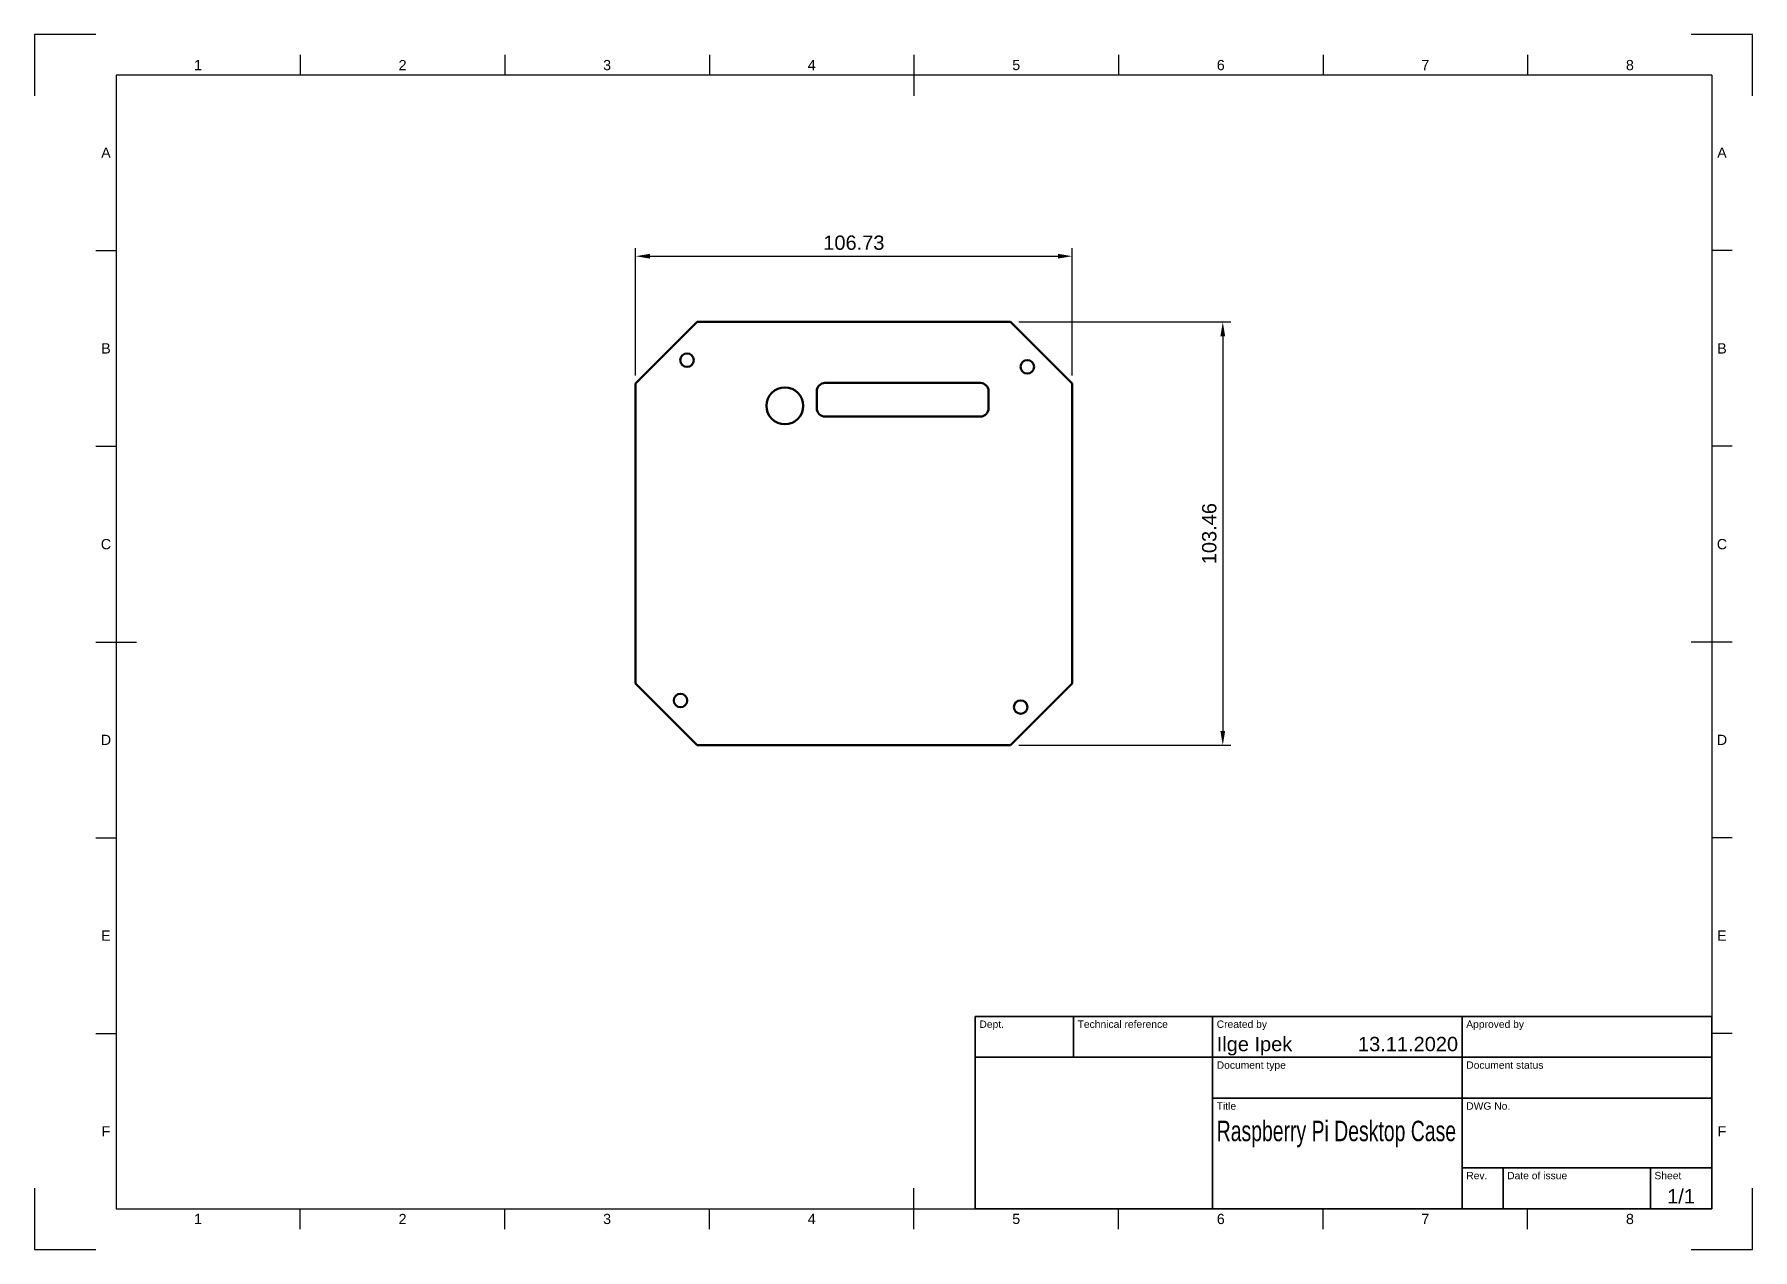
# Model space of a CAD drawing. Header units: millimetres. Extents: x 0 to 420, y 0 to 297.
import ezdxf
from ezdxf.enums import TextEntityAlignment as Align

# ---------------------------------------------------------------- set-up
doc = ezdxf.new("R2010")
doc.units = ezdxf.units.MM
doc.header["$LTSCALE"] = 0.75
for name, color, linetype, lineweight in [('Border', 7, 'Continuous', 25), ('Dimensions', 7, 'Continuous', 25), ('TitleBlock', 7, 'Continuous', 35), ('Visible', 7, 'Continuous', 50)]:
    doc.layers.add(name, color=color, linetype=linetype, lineweight=lineweight)
doc.styles.add('FusionTitle', font='')
doc.styles.get("Standard").update_dxf_attribs({"font": 'arial.ttf'})
doc.styles.get('FusionTitle').set_extended_font_data('Arial Unicode MS')
doc.dimstyles.new('ISO-25', dxfattribs={"dimtxt": 3.5, "dimasz": 3.5, "dimexe": 2, "dimexo": 2, "dimgap": 1.5, "dimtad": 1, "dimzin": 12, "dimdsep": 46, "dimtxsty": 'Standard', "dimcen": 0, "dimclrd": 256, "dimclre": 256, "dimclrt": 256, "dimazin": 3, "dimtp": 0.1, "dimtm": 0.1, "dimtfac": 0.714, "dimtmove": 0, "dimatfit": 3, "dimfxl": 1, "dimtzin": 12, "dimarcsym": 0})

# ---------------------------------------------------------------- blocks, each defined once
blk = doc.blocks.new('ISO_A3_SHEET')
at = {"layer": 'Border'}
for p, q in [((15, 297), (0, 297)), ((0, 297), (0, 282)), ((420, 297), (405, 297)), ((420, 282), (420, 297)), ((65, 292), (65, 287)), ((115, 292), (115, 287)), ((165, 292), (165, 287)), ((215, 292), (215, 282)), ((265, 292), (265, 287)), ((315, 292), (315, 287)), ((365, 292), (365, 287)), ((410, 287), (20, 287)), ((20, 287), (20, 10)), ((410, 287), (410, 10)), ((15, 244.16666), (20, 244.16666)), ((415, 244.16666), (410, 244.16666)), ((15, 196.33333), (20, 196.33333)), ((415, 196.33333), (410, 196.33333)), ((15, 148.5), (25, 148.5)), ((415, 148.5), (405, 148.5)), ((15, 100.66667), (20, 100.66667)), ((415, 100.66667), (410, 100.66667)), ((15, 52.83334), (20, 52.83334)), ((415, 52.83334), (410, 52.83334)), ((0, 15), (0, 0)), ((215, 5), (215, 15)), ((420, 0), (420, 15)), ((20, 10), (410, 10)), ((65, 5), (65, 10)), ((115, 5), (115, 10)), ((165, 5), (165, 10)), ((265, 5), (265, 10)), ((315, 5), (315, 10)), ((365, 5), (365, 10)), ((0, 0), (15, 0)), ((405, 0), (420, 0))]:
    blk.add_line(p, q, dxfattribs=at)
at = {"layer": 'Border', "style": 'FusionTitle'}
for s, p in [('1', (40, 289.5)), ('2', (90, 289.5)), ('3', (140, 289.5)), ('4', (190, 289.5)), ('5', (240, 289.5)), ('6', (290, 289.5)), ('7', (340, 289.5)), ('8', (390, 289.5)), ('A', (17.5, 268.08333)), ('A', (412.5, 268.08333)), ('B', (17.5, 220.25)), ('B', (412.5, 220.25)), ('C', (17.5, 172.41667)), ('C', (412.5, 172.41667)), ('D', (17.5, 124.58334)), ('D', (412.5, 124.58334)), ('E', (17.5, 76.75001)), ('E', (412.5, 76.75001)), ('F', (17.5, 28.91668)), ('F', (412.5, 28.91668)), ('1', (40, 7.5)), ('2', (90, 7.5)), ('3', (140, 7.5)), ('4', (190, 7.5)), ('5', (240, 7.5)), ('6', (290, 7.5)), ('7', (340, 7.5)), ('8', (390, 7.5))]:
    blk.add_text(s, height=2.5, dxfattribs=at).set_placement(p, align=Align.MIDDLE)
blk = doc.blocks.new('ISO_TITLEBLOCK')
at = {"layer": 'TitleBlock'}
for p, q in [((0, 47), (-180, 47)), ((-180, 47), (-180, 0)), ((-156, 37), (-156, 47)), ((-122, 0), (-122, 47)), ((-61, 0), (-61, 47)), ((0, 0), (0, 47)), ((-180, 37), (0, 37)), ((-122, 27), (0, 27)), ((-61, 10), (0, 10)), ((-51, 0), (-51, 10)), ((-15, 0), (-15, 10)), ((-180, 0), (0, 0))]:
    blk.add_line(p, q, dxfattribs=at)
at = {"layer": 'TitleBlock', "style": 'FusionTitle'}
for s, p in [('Dept.', (-179, 46)), ('Technical reference', (-155, 46)), ('Created by', (-121, 46)), ('Approved by', (-60, 46)), ('Document type', (-121, 36)), ('Document status', (-60, 36)), ('Title', (-121, 26)), ('DWG No.', (-60, 26)), ('Rev.', (-60, 9)), ('Date of issue', (-50, 9)), ('Sheet', (-14, 9))]:
    blk.add_text(s, height=1.8, dxfattribs=at).set_placement(p, align=Align.TOP_LEFT)
for tag, p, height in [('DEPT', (-179, 38.5), 3.5), ('TECHNICAL_REFERENCE', (-155, 38.5), 3.5), ('CREATED_BY', (-121, 38.5), 3.5), ('APPROVED_BY', (-60, 38.5), 3.5), ('DOCUMENT_TYPE', (-121, 28.5), 3.5), ('DOCUMENT_STATUS', (-60, 28.5), 3.5), ('TITLE_1', (-121, 16.5), 5), ('TITLE_2', (-121, 9), 5), ('TITLE_3', (-121, 1.5), 5), ('DATE_OF_ISSUE', (-50, 1.5), 3.5)]:
    blk.add_attdef(tag, p, '', height=height, dxfattribs=at)
for tag, p in [('CREATED_DATE', (-62, 38.5)), ('APPROVED_DATE', (-1, 38.5))]:
    blk.add_attdef(tag, text='', height=3.5, dxfattribs=at).set_placement(p, align=Align.RIGHT)
for tag, height, p in [('DRAWING_NUMBER', 5, (-30.5, 16.6)), ('REV', 3.5, (-56, 3.1)), ('SHEET', 3.5, (-7.5, 3.1))]:
    blk.add_attdef(tag, text='', height=height, dxfattribs=at).set_placement(p, align=Align.MIDDLE)
blk = doc.blocks.new('*D6')
at = {"layer": 'Defpoints', "color": 0, "transparency": 16777216}
for p in [(253.675197, 242.782233), (146.947275, 211.63751), (253.675197, 211.63751)]:
    blk.add_point(p, dxfattribs=at)
at = {"layer": 'Dimensions', "lineweight": -2, "transparency": 16777216}
for p, q in [((146.947275, 213.63751), (146.947275, 244.782233)), ((253.675197, 213.63751), (253.675197, 244.782233)), ((150.447275, 242.782233), (250.175197, 242.782233))]:
    blk.add_line(p, q, dxfattribs=at)
at = {"layer": 'Dimensions', "transparency": 16777216}
for points in [[(150.447275, 243.365566), (150.447275, 242.198899), (146.947275, 242.782233)], [(250.175197, 243.365566), (250.175197, 242.198899), (253.675197, 242.782233)]]:
    blk.add_solid(points, dxfattribs=at)
at = {"layer": 'Dimensions', "transparency": 16777216, "insert": (200.311236, 246.070432), "char_height": 3.5, "attachment_point": 5}
blk.add_mtext('106.73', dxfattribs=at)
blk = doc.blocks.new('*D7')
at = {"layer": 'Defpoints', "color": 0, "transparency": 16777216}
for p in [(238.60413, 226.708578), (238.60413, 123.252734), (290.484576, 123.252734)]:
    blk.add_point(p, dxfattribs=at)
at = {"layer": 'Dimensions', "lineweight": -2, "transparency": 16777216}
for p, q in [((240.60413, 226.708578), (292.484576, 226.708578)), ((290.484576, 223.208578), (290.484576, 126.752734)), ((240.60413, 123.252734), (292.484576, 123.252734))]:
    blk.add_line(p, q, dxfattribs=at)
at = {"layer": 'Dimensions', "transparency": 16777216}
for points in [[(289.901243, 223.208578), (291.067909, 223.208578), (290.484576, 226.708578)], [(289.901243, 126.752734), (291.067909, 126.752734), (290.484576, 123.252734)]]:
    blk.add_solid(points, dxfattribs=at)
at = {"layer": 'Dimensions', "transparency": 16777216, "insert": (287.196377, 174.980656), "char_height": 3.5, "attachment_point": 5, "rotation": 90}
blk.add_mtext('103.46', dxfattribs=at)

msp = doc.modelspace()

# ---------------------------------------------------------------- linework, layer by layer
at = {"layer": 'Visible', "extrusion": (-1e-16, -1, 0)}
for p, q in [((162.018343, 226.708578, 1.5), (146.947275, 211.63751, 1.5)), ((238.60413, 226.708578, 1.5), (162.018343, 226.708578, 1.5)), ((253.675197, 211.63751, 1.5), (238.60413, 226.708578, 1.5)), ((146.947275, 211.63751, 1.5), (146.947275, 138.323801, 1.5)), ((193.253515, 211.808578, 1.5), (231.247275, 211.808578, 1.5)), ((253.675197, 138.323801, 1.5), (253.675197, 211.63751, 1.5)), ((191.253515, 205.608578, 1.5), (191.253515, 209.808578, 1.5)), ((233.247275, 209.808578, 1.5), (233.247275, 205.608578, 1.5)), ((231.247275, 203.608578, 1.5), (193.253515, 203.608578, 1.5)), ((146.947275, 138.323801, 1.5), (162.018343, 123.252734, 1.5)), ((238.60413, 123.252734, 1.5), (253.675197, 138.323801, 1.5)), ((162.018343, 123.252734, 1.5), (238.60413, 123.252734, 1.5))]:
    msp.add_line(p, q, dxfattribs=at)
at = {"layer": 'Visible', "extrusion": (-1e-16, 0, -1)}
for centre, radius in [((-159.536449, 217.368179, -1.5), 1.65), ((-242.69876, 215.755443, -1.5), 1.65), ((-183.447275, 206.208578, -1.5), 4.5), ((-157.923713, 134.205868, -1.5), 1.65), ((-241.086024, 132.593132, -1.5), 1.65)]:
    msp.add_circle(centre, radius, dxfattribs=at)
at = {"layer": 'Visible'}
for centre, start, end in [((193.253515, 209.808578, 1.5), 90, 180), ((231.247275, 209.808578, 1.5), 0, 90), ((193.253515, 205.608578, 1.5), 180, 270), ((231.247275, 205.608578, 1.5), 270, 0)]:
    msp.add_arc(centre, 2, start, end, dxfattribs=at)

# ---------------------------------------------------------------- block references
at = {"layer": 'Border'}
msp.add_blockref('ISO_A3_SHEET', (0, 0), dxfattribs=at)
at = {"layer": 'TitleBlock'}
ref = msp.add_blockref('ISO_TITLEBLOCK', (410, 10), dxfattribs=at)
ref.add_attrib('CREATED_DATE', '13.11.2020', dxfattribs={"height": 3.5, "style": 'FusionTitle'}).set_placement((348, 48.5), align=Align.RIGHT)
ref.add_attrib('SHEET', '1/1', dxfattribs={"height": 3.5, "style": 'FusionTitle'}).set_placement((402.5, 13.1), align=Align.MIDDLE)
ref.add_attrib('TITLE_1', 'Raspberry Pi Desktop Case', (289, 26.5), dxfattribs={"height": 5, "style": 'FusionTitle', "width": 0.679023})
ref.add_attrib('CREATED_BY', 'Ilge Ipek', (289, 48.5), dxfattribs={"height": 3.5, "style": 'FusionTitle'})

# ---------------------------------------------------------------- dimensions: what is measured, and where the dimension line sits
at = {"layer": 'Dimensions'}
dim = msp.add_linear_dim(base=(253.675197, 242.782233), p1=(146.947275, 211.63751), p2=(253.675197, 211.63751), dimstyle='ISO-25', override={"dimlfac": 1, "dimclrd": 256, "dimclre": 256}, dxfattribs=at)
dim.commit()
dim.dimension.update_dxf_attribs({"geometry": '*D6', "text_midpoint": (200.311236, 246.070432)})
dim = msp.add_linear_dim(base=(290.484576, 123.252734), p1=(238.60413, 226.708578), p2=(238.60413, 123.252734), angle=270, dimstyle='ISO-25', override={"dimlfac": 1, "dimclrd": 256, "dimclre": 256}, dxfattribs=at)
dim.commit()
dim.dimension.update_dxf_attribs({"geometry": '*D7', "text_midpoint": (287.196377, 174.980656)})

doc.saveas('drawing.dxf')
